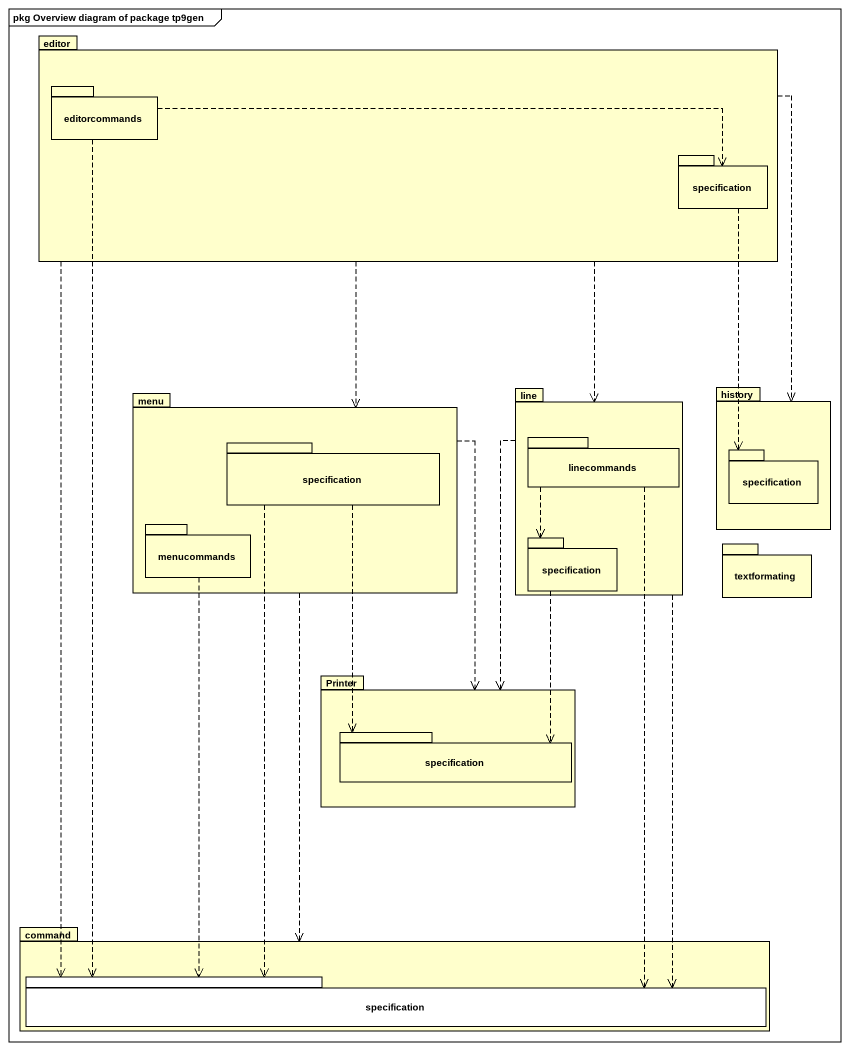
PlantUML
@startuml
mainframe pkg Overview diagram of package tp9gen
package editor #FFFFCC {
  package editorcommands #FFFFCC {
  }
  package specification #FFFFCC {
  }
}
package menu #FFFFCC {
  package "specification" as specification_2 #FFFFCC {
  }
  package menucommands #FFFFCC {
  }
}
package line #FFFFCC {
  package linecommands #FFFFCC {
  }
  package "specification" as specification_4 #FFFFCC {
  }
}
package history #FFFFCC {
  package "specification" as specification_3 #FFFFCC {
  }
}
package textformating #FFFFCC {
}
package Printer #FFFFCC {
  package "specification" as specification_5 #FFFFCC {
  }
}
package command #FFFFCC {
  package "specification" as specification_6 {
  }
}
editor ..> menu
editor ..> line
editor ..> history
editor ..> specification_6
editorcommands .right.> specification
editorcommands ..> specification_6
specification ..> specification_3
menu ..> Printer
menu ..> command
line ..> Printer
line ..> specification_6
specification_2 ..> specification_5
specification_2 ..> specification_6
linecommands ..> specification_4
linecommands ..> specification_6
menucommands ..> specification_6
specification_4 ..> specification_5
@enduml
